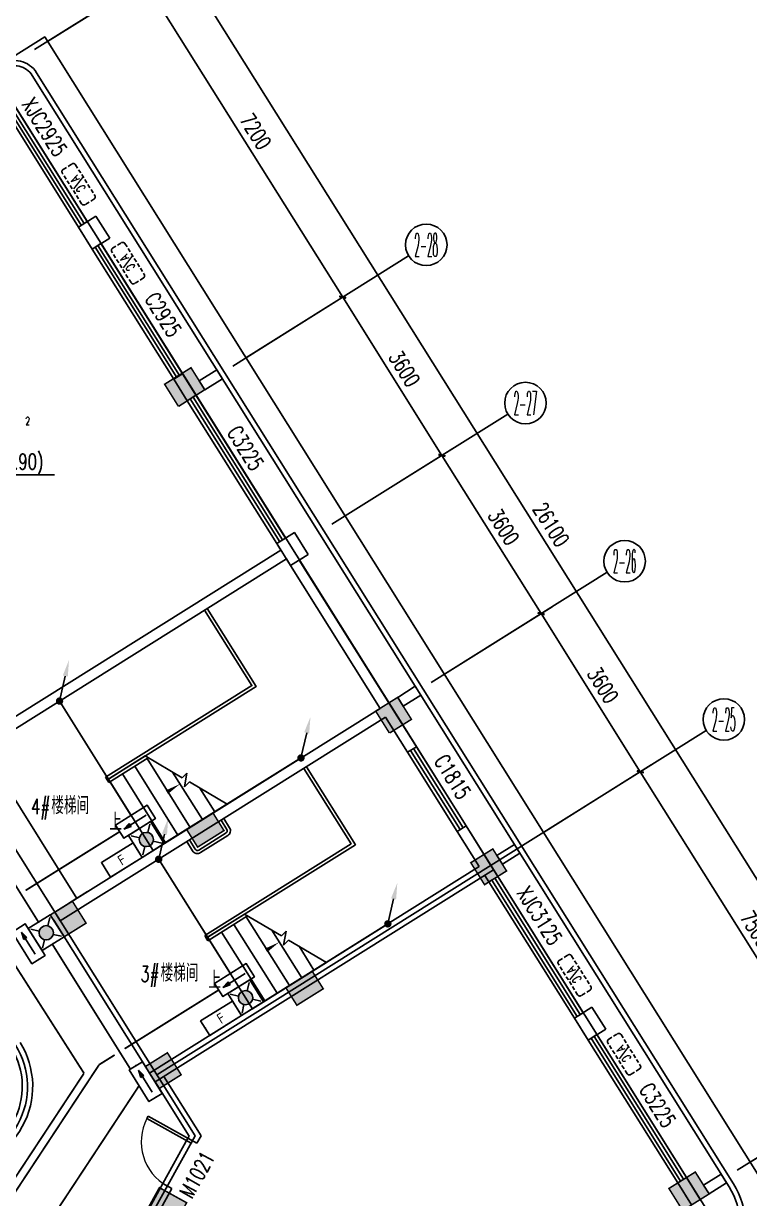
# Model space of a CAD drawing. Extents: x -9422388 to 15610651, y -1992469 to 953794.
# Drawn here: x -2919311 to -2905320, y -277229 to -254575 of the extents above; entities that cross this region are included whole.
import ezdxf
from ezdxf.enums import TextEntityAlignment as Align

# ---------------------------------------------------------------- set-up
doc = ezdxf.new("R2010")
doc.units = 0
doc.header["$LTSCALE"] = 1000
doc.linetypes.add('( Hidden )', pattern=[0.375, 0.25, -0.125])
doc.linetypes.add('DASH', pattern=[0.35, 0.25, -0.1])
for name, color, linetype in [('A-FLOR-HVAC', 4, 'Continuous'), ('AXIS_TEXT', 7, 'Continuous'), ('C-KZ', 2, 'Continuous'), ('C-Z-HATCH', 253, 'Continuous'), ('DIM_SYMB', 3, 'Continuous'), ('EQUIP-应急', 3, 'Continuous'), ('LWIRE', 4, 'Continuous'), ('WINDOW_TEXT', 7, 'Continuous'), ('WIRE-应急', 1, 'DASH')]:
    doc.layers.add(name, color=color, linetype=linetype)
doc.styles.add('_TCH_AXIS', font='COMPLEX', dxfattribs={"bigfont": 'GBCBIG'})
doc.styles.add('_TCH_DIM', font='SIMPLEX', dxfattribs={"bigfont": 'GBCBIG'})
doc.styles.add('_TCH_DIM_T3', font='SIMPLEX', dxfattribs={"width": 0.705882, "bigfont": 'GBCBIG'})
doc.styles.add('_TCH_WINDOW', font='SIMPLEX', dxfattribs={"height": 3.5, "bigfont": 'GBCBIG'})
doc.styles.add('_TEL_ATTDEF', font='GBENOR', dxfattribs={"width": 0.8, "height": 3, "bigfont": 'GBCBIG'})
doc.styles.add('_TEL_DIM', font='SIMPLEX', dxfattribs={"width": 0.8, "height": 3.5, "bigfont": 'HZTXT'})
doc.styles.add('COMPLEX', font='COMPLEX')
doc.styles.get("Standard").update_dxf_attribs({"font": 'gbenor.shx', "bigfont": 'gbcbig.shx'})
doc.dimstyles.new('_TCH_ARCH&&100', dxfattribs={"dimtxt": 297.5, "dimasz": 100, "dimexe": 250, "dimexo": 300, "dimgap": 126.25, "dimtad": 1, "dimdec": 0, "dimzin": 0, "dimdsep": 46, "dimtxsty": '_TCH_DIM_T3', "dimblk": 'ARCHTICK', "dimcen": 0.09, "dimclrt": 7, "dimazin": 2, "dimtfac": 1, "dimtdec": 0, "dimtix": 1, "dimtmove": 2, "dimatfit": 3, "dimfxl": 0, "dimtolj": 1, "dimtzin": 0, "dimarcsym": 0})

# ---------------------------------------------------------------- blocks, each defined once
blk = doc.blocks.new('KTWJ1')
at = {"layer": 'A-FLOR-HVAC', "color": 0, "linetype": '( Hidden )', "ltscale": 0.3}
blk.add_lwpolyline([(152982, -14209, 0.414214), (153032, -14259), (153732, -14259, 0.414214), (153782, -14209), (153782, -14009, 0.414214), (153732, -13959), (153032, -13959, 0.414214), (152982, -14009)], format="xyb", close=True, dxfattribs=at)
at = {"layer": 'A-FLOR-HVAC', "color": 0, "style": '_TCH_WINDOW', "width": 0.705882}
blk.add_text('A/C', height=170, dxfattribs=at).set_placement((153214, -14188))
blk = doc.blocks.new('宿舍楼柱网1')
at = {"layer": 'C-Z-HATCH'}
h = blk.add_hatch(color=0, dxfattribs=at)
h.dxf.hatch_style = 1
h.paths.add_polyline_path([(649437, 161642), (649946, 161960), (649681, 162384), (649172, 162066)])
h = blk.add_hatch(color=0, dxfattribs=at)
h.dxf.hatch_style = 1
h.paths.add_polyline_path([(653505, 155340), (653929, 155605), (653664, 156029), (653240, 155764)])
h = blk.add_hatch(color=0, dxfattribs=at)
h.dxf.hatch_style = 1
h.paths.add_polyline_path([(649809, 153142), (650317, 153460), (650105, 153799), (649597, 153481)])
h = blk.add_hatch(color=0, dxfattribs=at)
h.dxf.hatch_style = 1
h.paths.add_polyline_path([(655338, 152417), (655762, 152682), (655497, 153106), (655073, 152841)])
h = blk.add_hatch(color=0, dxfattribs=at)
h.dxf.hatch_style = 1
h.paths.add_polyline_path([(647235, 151411), (647659, 151675), (647394, 152100), (646970, 151835)])
h = blk.add_hatch(color=0, dxfattribs=at)
h.dxf.hatch_style = 1
h.paths.add_polyline_path([(651721, 150092), (652229, 150410), (652017, 150749), (651509, 150431)])
h = blk.add_hatch(color=0, dxfattribs=at)
h.dxf.hatch_style = 1
h.paths.add_polyline_path([(649067, 148487), (649491, 148752), (649226, 149176), (648802, 148911)])
h = blk.add_hatch(color=0, dxfattribs=at)
h.dxf.hatch_style = 1
h.paths.add_polyline_path([(659156, 146135), (659665, 146453), (659400, 146877), (658891, 146560)])
h = blk.add_hatch(color=0, dxfattribs=at)
h.dxf.hatch_style = 1
h.paths.add_polyline_path([(648829, 146138), (649071, 146576), (649596, 146285), (649354, 145848)])
at = {"layer": 'C-KZ', "color": 0, "const_width": 30}
for points in [[(649440, 161638), (649946, 161960), (649681, 162384), (649172, 162066), (649437, 161642)], [(653510, 155343), (653929, 155605), (653664, 156029), (653240, 155764), (653505, 155340)], [(649809, 153142), (650317, 153460), (650105, 153799), (649597, 153481), (649809, 153142)], [(655338, 152417), (655762, 152682), (655497, 153106), (655073, 152841), (655338, 152417)], [(647235, 151411), (647659, 151675), (647394, 152100), (646970, 151835), (647235, 151411)], [(651721, 150092), (652229, 150410), (652017, 150749), (651509, 150431), (651721, 150092)], [(649067, 148487), (649491, 148752), (649226, 149176), (648802, 148911), (649067, 148487)], [(659156, 146135), (659665, 146453), (659400, 146877), (658891, 146560), (659156, 146135)], [(648829, 146138), (649071, 146576), (649596, 146285), (649354, 145848), (648829, 146138)]]:
    blk.add_lwpolyline(points, dxfattribs=at)
blk = doc.blocks.new('$TCHSYS$WIN2D')
at = {"color": 0}
for p, q in [((-0.5, 0.5), (0.5, 0.5)), ((-0.5, 0.5), (-0.5, -0.5)), ((0.5, 0.5), (0.5, -0.5)), ((0.5, 0.1667), (-0.5, 0.1667)), ((0.5, -0.1667), (-0.5, -0.1667)), ((-0.5, -0.5), (0.5, -0.5))]:
    blk.add_line(p, q, dxfattribs=at)
blk = doc.blocks.new('$DorLib2D$00000001')
at = {"color": 0}
for p, q in [((0.45, 0.975), (0.5, 0.975)), ((0.45, 0), (0.45, 0.975)), ((0.5, 0), (0.5, 0.975)), ((0.5, 0), (0.45, 0))]:
    blk.add_line(p, q, dxfattribs=at)
at = {"color": 0, "lineweight": 13}
blk.add_arc((0.475, 0), 0.975, 91.4693, 180, dxfattribs=at)
blk = doc.blocks.new('_ArchTick')
at = {"color": 0, "linetype": 'ByBlock', "const_width": 0.4}
blk.add_lwpolyline([(-0.5, -0.5), (0.5, 0.5)], dxfattribs=at)
blk = doc.blocks.new('*D2824')
at = {"color": 0, "lineweight": -2, "transparency": 16777216}
for p, q in [((1428109, -167242), (1430862, -165516)), ((1430651, -165649), (1444512, -187764)), ((1441970, -189357), (1444724, -187631))]:
    blk.add_line(p, q, dxfattribs=at)
at = {"layer": 'Defpoints', "color": 0, "transparency": 16777216}
for p in [(1427854, -167401), (1444512, -187764), (1441716, -189516)]:
    blk.add_point(p, dxfattribs=at)
at = {"color": 0, "lineweight": -2, "transparency": 16777216, "xscale": 100, "yscale": 100, "zscale": 100}
for p, rotation in [((1430651, -165649), 122.0782976762225), ((1444512, -187764), 302.0782976762225)]:
    blk.add_blockref('_ArchTick', p, dxfattribs=dict(at, rotation=rotation))
at = {"color": 7, "transparency": 16777216, "insert": (1437814, -176560), "char_height": 297.5, "attachment_point": 5, "rotation": 302.0783, "style": '_TCH_DIM_T3'}
blk.add_mtext('\\A1;26100', dxfattribs=at)
blk = doc.blocks.new('*D2825')
at = {"color": 0, "lineweight": -2, "transparency": 16777216}
for p, q in [((1441651, -188849), (1443727, -187547)), ((1443515, -187680), (1443462, -187595)), ((1443515, -187680), (1443834, -188189)), ((1441970, -189357), (1444046, -188056)), ((1443834, -188189), (1443887, -188273))]:
    blk.add_line(p, q, dxfattribs=at)
at = {"layer": 'Defpoints', "color": 0, "transparency": 16777216}
for p in [(1443834, -188189), (1441397, -189008), (1441716, -189516)]:
    blk.add_point(p, dxfattribs=at)
at = {"color": 0, "lineweight": -2, "transparency": 16777216, "xscale": 100, "yscale": 100, "zscale": 100}
for p, rotation in [((1443515, -187680), 302.0782976762146), ((1443834, -188189), 122.0782976762145)]:
    blk.add_blockref('_ArchTick', p, dxfattribs=dict(at, rotation=rotation))
at = {"color": 7, "transparency": 16777216, "insert": (1443908, -187788), "char_height": 297.5, "attachment_point": 5, "rotation": 302.0783, "style": '_TCH_DIM_T3'}
blk.add_mtext('\\A1;600', dxfattribs=at)
blk = doc.blocks.new('*D2826')
at = {"color": 0, "lineweight": -2, "transparency": 16777216}
for p, q in [((1437668, -182494), (1439744, -181192)), ((1439532, -181325), (1443515, -187680)), ((1441651, -188849), (1443727, -187547))]:
    blk.add_line(p, q, dxfattribs=at)
at = {"layer": 'Defpoints', "color": 0, "transparency": 16777216}
for p in [(1437414, -182653), (1443515, -187680), (1441397, -189008)]:
    blk.add_point(p, dxfattribs=at)
at = {"color": 0, "lineweight": -2, "transparency": 16777216, "xscale": 100, "yscale": 100, "zscale": 100}
for p, rotation in [((1439532, -181325), 122.078297676223), ((1443515, -187680), 302.078297676223)]:
    blk.add_blockref('_ArchTick', p, dxfattribs=dict(at, rotation=rotation))
at = {"color": 7, "transparency": 16777216, "insert": (1441757, -184357), "char_height": 297.5, "attachment_point": 5, "rotation": 302.0783, "style": '_TCH_DIM_T3'}
blk.add_mtext('\\A1;7500', dxfattribs=at)
blk = doc.blocks.new('*D2827')
at = {"color": 0, "lineweight": -2, "transparency": 16777216}
for p, q in [((1435756, -179443), (1437832, -178142)), ((1437620, -178275), (1439532, -181325)), ((1437668, -182494), (1439744, -181192))]:
    blk.add_line(p, q, dxfattribs=at)
at = {"layer": 'Defpoints', "color": 0, "transparency": 16777216}
for p in [(1435502, -179603), (1439532, -181325), (1437414, -182653)]:
    blk.add_point(p, dxfattribs=at)
at = {"color": 0, "lineweight": -2, "transparency": 16777216, "xscale": 100, "yscale": 100, "zscale": 100}
for p, rotation in [((1437620, -178275), 122.0782976762213), ((1439532, -181325), 302.0782976762213)]:
    blk.add_blockref('_ArchTick', p, dxfattribs=dict(at, rotation=rotation))
at = {"color": 7, "transparency": 16777216, "insert": (1438809, -179654), "char_height": 297.5, "attachment_point": 5, "rotation": 302.0783, "style": '_TCH_DIM_T3'}
blk.add_mtext('\\A1;3600', dxfattribs=at)
blk = doc.blocks.new('*D2828')
at = {"color": 0, "lineweight": -2, "transparency": 16777216}
for p, q in [((1433844, -176393), (1435920, -175092)), ((1435708, -175225), (1437620, -178275)), ((1435756, -179443), (1437832, -178142))]:
    blk.add_line(p, q, dxfattribs=at)
at = {"layer": 'Defpoints', "color": 0, "transparency": 16777216}
for p in [(1433590, -176552), (1437620, -178275), (1435502, -179603)]:
    blk.add_point(p, dxfattribs=at)
at = {"color": 0, "lineweight": -2, "transparency": 16777216, "xscale": 100, "yscale": 100, "zscale": 100}
for p, rotation in [((1435708, -175225), 122.078297676223), ((1437620, -178275), 302.078297676223)]:
    blk.add_blockref('_ArchTick', p, dxfattribs=dict(at, rotation=rotation))
at = {"color": 7, "transparency": 16777216, "insert": (1436897, -176604), "char_height": 297.5, "attachment_point": 5, "rotation": 302.0783, "style": '_TCH_DIM_T3'}
blk.add_mtext('\\A1;3600', dxfattribs=at)
blk = doc.blocks.new('*D2829')
at = {"color": 0, "lineweight": -2, "transparency": 16777216}
for p, q in [((1431932, -173343), (1434008, -172041)), ((1433796, -172174), (1435708, -175225)), ((1433844, -176393), (1435920, -175092))]:
    blk.add_line(p, q, dxfattribs=at)
at = {"layer": 'Defpoints', "color": 0, "transparency": 16777216}
for p in [(1431678, -173502), (1435708, -175225), (1433590, -176552)]:
    blk.add_point(p, dxfattribs=at)
at = {"color": 0, "lineweight": -2, "transparency": 16777216, "xscale": 100, "yscale": 100, "zscale": 100}
for p, rotation in [((1433796, -172174), 122.0782976762232), ((1435708, -175225), 302.0782976762232)]:
    blk.add_blockref('_ArchTick', p, dxfattribs=dict(at, rotation=rotation))
at = {"color": 7, "transparency": 16777216, "insert": (1434985, -173553), "char_height": 297.5, "attachment_point": 5, "rotation": 302.0783, "style": '_TCH_DIM_T3'}
blk.add_mtext('\\A1;3600', dxfattribs=at)
blk = doc.blocks.new('*D2830')
at = {"color": 0, "lineweight": -2, "transparency": 16777216}
for p, q in [((1428109, -167242), (1430185, -165941)), ((1429973, -166073), (1433796, -172174)), ((1431932, -173343), (1434008, -172041))]:
    blk.add_line(p, q, dxfattribs=at)
at = {"layer": 'Defpoints', "color": 0, "transparency": 16777216}
for p in [(1427854, -167401), (1433796, -172174), (1431678, -173502)]:
    blk.add_point(p, dxfattribs=at)
at = {"color": 0, "lineweight": -2, "transparency": 16777216, "xscale": 100, "yscale": 100, "zscale": 100}
for p, rotation in [((1429973, -166073), 122.0782976762224), ((1433796, -172174), 302.0782976762225)]:
    blk.add_blockref('_ArchTick', p, dxfattribs=dict(at, rotation=rotation))
at = {"color": 7, "transparency": 16777216, "insert": (1432118, -168978), "char_height": 297.5, "attachment_point": 5, "rotation": 302.0783, "style": '_TCH_DIM_T3'}
blk.add_mtext('\\A1;7200', dxfattribs=at)
blk = doc.blocks.new('_AXISO')
at = {"color": 0}
blk.add_circle((0, 0), 0.5, dxfattribs=at)
at = {"layer": 'AXIS_TEXT', "color": 0, "style": 'COMPLEX', "width": 1.041667}
blk.add_attdef('A', text='', height=0.56, dxfattribs=at).set_placement((-0.25, -0.28), (0.25, -0.28), align=Align.FIT)
blk = doc.blocks.new('$equip$00002540')
blk.add_hatch(color=256).paths.add_polyline_path([(0.24, 0.372), (0.24, 0.228), (0.528, 0.3)])
for p, q in [((-0.72, 0.6), (-0.72, 0)), ((0.72, 0.6), (-0.72, 0.6)), ((0.72, 0), (0.72, 0.6)), ((-0.72, 0), (0.72, 0)), ((0.24, 0.372), (0.24, 0.228)), ((0.528, 0.3), (0.24, 0.372)), ((0.24, 0.228), (0.528, 0.3))]:
    blk.add_line(p, q)
at = {"color": 7}
blk.add_line((-0.48, 0.3), (0.48, 0.3), dxfattribs=at)
at = {"const_width": 0.04}
blk.add_lwpolyline([(-0.72, 0.6), (-0.72, 0), (0.72, 0), (0.72, 0.6), (-0.72, 0.6), (-0.72, 0)], dxfattribs=at)
for p in [(0, 0.6), (-0.72, 0.3), (0, 0), (0.72, 0.3)]:
    blk.add_point(p)
at = {"color": 7, "style": '_TEL_DIM', "flags": 1}
blk.add_attdef('A', text='', height=0.00002, dxfattribs=at).set_placement((0, 0), align=Align.MIDDLE_CENTER)
blk = doc.blocks.new('$equip$00002604')
blk.add_hatch(color=256).paths.add_polyline_path([(0.275, 0.5, 1), (-0.274, 0.5, 1)])
for p, q in [((-0.429, 0.929), (-0.194, 0.694)), ((0.194, 0.694), (0.429, 0.929)), ((-0.429, 0.071), (-0.194, 0.306)), ((0.194, 0.306), (0.429, 0.071))]:
    blk.add_line(p, q)
at = {"const_width": 0.04}
blk.add_lwpolyline([(-0.5, 1), (-0.5, 0), (0.5, 0), (0.5, 1), (-0.5, 1), (-0.5, 0)], dxfattribs=at)
blk.add_lwpolyline([(-0.5, 1), (-0.5, 0), (0.5, 0), (0.5, 1)], close=True)
blk.add_circle((0, 0.5), 0.275)
for p in [(0, 1), (-0.5, 0.5), (0.5, 0.5), (0, 0)]:
    blk.add_point(p)
at = {"color": 7, "style": '_TEL_DIM', "flags": 1}
blk.add_attdef('A', text='', height=0.000025, dxfattribs=at).set_placement((0, 0), align=Align.MIDDLE_CENTER)
blk = doc.blocks.new('$equip$00002541')
blk.add_hatch(color=256).paths.add_polyline_path([(-0.24, 0.372), (-0.528, 0.3), (-0.24, 0.228)])
for p, q in [((-0.72, 0.6), (-0.72, 0)), ((0.72, 0.6), (-0.72, 0.6)), ((0.72, 0), (0.72, 0.6)), ((-0.72, 0), (0.72, 0)), ((-0.24, 0.372), (-0.528, 0.3)), ((-0.528, 0.3), (-0.24, 0.228)), ((-0.24, 0.372), (-0.24, 0.228))]:
    blk.add_line(p, q)
at = {"color": 7}
blk.add_line((-0.48, 0.3), (0.48, 0.3), dxfattribs=at)
at = {"const_width": 0.04}
blk.add_lwpolyline([(-0.72, 0.6), (-0.72, 0), (0.72, 0), (0.72, 0.6), (-0.72, 0.6), (-0.72, 0)], dxfattribs=at)
for p in [(0, 0.6), (-0.72, 0.3), (0, 0), (0.72, 0.3)]:
    blk.add_point(p)
at = {"color": 7, "style": '_TEL_DIM', "flags": 1}
blk.add_attdef('A', text='', height=0.00002, dxfattribs=at).set_placement((0, 0), align=Align.MIDDLE_CENTER)
blk = doc.blocks.new('$equip$00003179')
for p, q in [((0.72, 0.66), (-0.72, 0.66)), ((-0.72, 0.66), (-0.72, 0)), ((0.72, 0), (0.72, 0.66)), ((-0.72, 0), (0.72, 0))]:
    blk.add_line(p, q)
at = {"const_width": 0.04}
blk.add_lwpolyline([(-0.72, 0.66), (-0.72, 0), (0.72, 0), (0.72, 0.66), (-0.72, 0.66), (-0.72, 0)], dxfattribs=at)
for p in [(0, 0.66), (-0.72, 0.33), (0, 0), (0.72, 0.33)]:
    blk.add_point(p)
at = {"color": 7, "style": '_TEL_DIM'}
blk.add_attdef('$TEXT$', text='', height=0.4, dxfattribs=at).set_placement((0, 0.33), align=Align.MIDDLE_CENTER)
at = {"color": 7, "style": '_TEL_DIM', "flags": 1}
for tag in ['A', 'REMARK']:
    blk.add_attdef(tag, text='', height=0.00002, dxfattribs=at).set_placement((0, 0), align=Align.MIDDLE_CENTER)
blk = doc.blocks.new('$TelecSys$00000079')
for p, q in [((0.7, 0.7), (0, 0)), ((0.104, 0.104), (0.104, 0.104)), ((-0.104, -0.104), (-0.104, -0.104))]:
    blk.add_line(p, q)
at = {"const_width": 0.142}
blk.add_lwpolyline([(-0.071, 0, 1), (0.071, 0, 1)], format="xyb", close=True, dxfattribs=at)
blk.add_solid([(0.63, 0.77), (0.77, 0.63), (1.15, 1.15)])
at = {"width": 0.8, "flags": 9}
blk.add_attdef('A', (0, 0), '', height=0.00002, dxfattribs=at)
blk = doc.blocks.new('76867')
at = {"color": 8}
for p, q in [((1427854.4, -167401.1), (1431243.7, -165276.8)), ((1429040.4, -170611.4), (1428701.5, -170823.8)), ((1429305.9, -171035.1), (1429040.4, -170611.4)), ((1428701.5, -170823.8), (1428967, -171247.5)), ((1428967, -171247.5), (1429305.9, -171035.1)), ((1431678.2, -173501.8), (1435067.5, -171377.5)), ((1430710, -173651.9), (1430540.6, -173758.1)), ((1430540.6, -173758.1), (1430799.2, -174170.8)), ((1430968.7, -174064.5), (1430710, -173651.9)), ((1430799.2, -174170.8), (1430968.7, -174064.5)), ((1433590, -176552.2), (1436979.3, -174427.9)), ((1425898.4, -175598.8), (1428239.9, -175598.8)), ((1432864.2, -176712.1), (1432525.2, -176924.5)), ((1432525.2, -176924.5), (1432604.9, -177051.6)), ((1433129.7, -177135.8), (1432864.2, -176712.1)), ((1432604.9, -177051.6), (1426758.4, -180716.1)), ((1432960.2, -177242), (1433129.7, -177135.8)), ((1432711.1, -177221.1), (1426864.6, -180885.6)), ((1432711.1, -177221.1), (1432790.8, -177348.2)), ((1434516.8, -180102), (1432790.8, -177348.2)), ((1434739.3, -180080.5), (1432960.2, -177242)), ((1435501.9, -179602.6), (1438891.2, -177478.3)), ((1434516.8, -180102), (1428246.6, -184032)), ((1435217.3, -180843.1), (1434739.3, -180080.5)), ((1434623, -180271.5), (1428352.8, -184201.5)), ((1434623, -180271.5), (1435047.8, -180949.3)), ((1437413.8, -182652.9), (1440803.1, -180528.6)), ((1435047.8, -180949.3), (1435217.3, -180843.1)), ((1429256.2, -181481.4), (1429991.5, -181020.5)), ((1429281.6, -181465.5), (1429991.5, -181020.5)), ((1429288, -181532.2), (1430049.8, -181054.8)), ((1429787.9, -181218.9), (1430619.1, -182545)), ((1430703.3, -181439.2), (1429991.5, -181020.5)), ((1430025.2, -181070.2), (1430856.3, -182396.3)), ((1429550.7, -181367.6), (1430381.8, -182693.7)), ((1430519, -181330.8), (1431093.6, -182247.6)), ((1430793.6, -181350.4), (1430703.3, -181439.2)), ((1430744.7, -181614.9), (1430793.6, -181350.4)), ((1429256.2, -181481.4), (1429288, -181532.2)), ((1429313.4, -181516.3), (1430144.6, -182842.4)), ((1430840.9, -181520.2), (1430744.7, -181614.9)), ((1431569.9, -181949), (1430840.9, -181520.2)), ((1431042.4, -181638.7), (1431330.8, -182098.9)), ((1430144.6, -182842.4), (1431569.9, -181949)), ((1431565.8, -181946.6), (1431568.1, -181950.2)), ((1436173.2, -182368.3), (1436003.8, -182474.5)), ((1436704.3, -183215.6), (1436173.2, -182368.3)), ((1436003.8, -182474.5), (1436428.6, -183152.4)), ((1436428.6, -183152.4), (1430073.7, -187135.5)), ((1436704.3, -183215.6), (1430179.9, -187304.9)), ((1436784.1, -183342.8), (1436704.3, -183215.6)), ((1436534.9, -183321.8), (1436614.6, -183449.1)), ((1436614.6, -183449.1), (1436784.1, -183342.8)), ((1428352.8, -184201.5), (1428246.6, -184032)), ((1431168, -184531.8), (1431903.4, -184070.9)), ((1431193.5, -184515.8), (1431903.4, -184070.9)), ((1431199.9, -184582.6), (1431961.6, -184105.2)), ((1432615.1, -184489.6), (1431903.4, -184070.9)), ((1431937.1, -184120.6), (1432768.2, -185446.6)), ((1431699.8, -184269.3), (1432531, -185595.3)), ((1432430.9, -184381.2), (1433005.5, -185297.9)), ((1432705.4, -184400.7), (1432615.1, -184489.6)), ((1432656.6, -184665.2), (1432705.4, -184400.7)), ((1431168, -184531.8), (1431199.9, -184582.6)), ((1431225.3, -184566.7), (1432056.5, -185892.7)), ((1431462.6, -184418), (1432293.7, -185744)), ((1432752.8, -184570.6), (1432656.6, -184665.2)), ((1433481.8, -184999.4), (1432752.8, -184570.6)), ((1432954.3, -184689.1), (1433242.7, -185149.2)), ((1432056.5, -185892.7), (1433481.8, -184999.4)), ((1433477.7, -184997), (1433480, -185000.5)), ((1438599.8, -185863.2), (1438260.9, -186075.6)), ((1438865.3, -186286.9), (1438599.8, -185863.2)), ((1438260.9, -186075.6), (1438526.4, -186499.3)), ((1438526.4, -186499.3), (1438865.3, -186286.9)), ((1441396.9, -189007.8), (1444786.2, -186883.5)), ((1430179.9, -187304.9), (1430073.7, -187135.5)), ((1430179.9, -187304.9), (1430835.2, -188350.5)), ((1430349.4, -187198.7), (1431067.3, -188344.1)), ((1430813.2, -188390.3), (1430329, -189265.2)), ((1430835.2, -188350.5), (1430813.2, -188390.3)), ((1430813.2, -188390.3), (1430988.2, -188487.1)), ((1430988.2, -188487.1), (1431067.3, -188344.1)), ((1440421.9, -189146.9), (1440252.4, -189253.1)), ((1440687.8, -189571.1), (1440421.9, -189146.9)), ((1430329, -189265.2), (1429483.7, -190792.6)), ((1429601.6, -190992.6), (1430504, -189362.1)), ((1430504, -189362.1), (1430329, -189265.2)), ((1440252.4, -189253.1), (1440518.3, -189677.3))]:
    blk.add_line(p, q, dxfattribs=at)
for points in [[(1362129.8, -198492.6), (1362129.8, -199692.6), (1437016.2, -199692.6), (1442376.7, -190006.3), (1428055.4, -167156.9), (1427208.2, -167688.1, -0.4142136), (1427897.4, -167846.3), (1441326.9, -189272.8, -0.2728148), (1441368.4, -190795.7), (1437149.6, -198418.9, -0.2728148), (1435837.2, -199192.6), (1362829.8, -199192.6, -0.4142136), (1362129.8, -198492.6)], [(1426392.5, -168199.4), (1427208.2, -167688.1, -0.4142136), (1427897.4, -167846.3), (1441326.9, -189272.8, -0.2728148), (1441368.4, -190795.7), (1437149.6, -198418.9, -0.2728148), (1435837.2, -199192.6), (1412849.8, -199192.6)], [(1426445.6, -168284.1), (1427261.3, -167772.9, -0.4142136), (1427812.6, -167899.4), (1441242.2, -189325.9, -0.2728148), (1441280.9, -190747.3), (1437062.1, -198370.5, -0.2728148), (1435837.2, -199092.6), (1412849.8, -199092.6)], [(1412849.8, -199092.6), (1435837.2, -199092.6, 0.2728148), (1437062.1, -198370.5), (1441280.9, -190747.3, 0.2728148), (1441242.2, -189325.9), (1427812.6, -167899.4, 0.4142136), (1427261.3, -167772.9), (1426341, -168349.7)], [(1430792.8, -182671), (1430904.1, -182849.1, 0.4142136), (1431055.6, -182884.1), (1431581.4, -182555.5, 0.4142136), (1431616.4, -182403.9), (1431505.1, -182225.8)], [(1430843.7, -182639.2), (1430955, -182817.3, 0.4142136), (1431023.9, -182833.2), (1431549.6, -182504.6, 0.4142136), (1431565.5, -182435.7), (1431454.3, -182257.6)]]:
    blk.add_lwpolyline(points, format="xyb", dxfattribs=at)
for points in [[(1369329.8, -198492.6), (1436308.8, -198492.6), (1440984.3, -190044.2), (1427038.8, -167794.6), (1420599.1, -171830.5), (1430951.3, -188347.3), (1429542.7, -190892.6), (1376629.8, -190892.6), (1376629.8, -188792.6), (1369329.8, -188792.6)], [(1431477.1, -173745.9), (1431370.9, -173576.4), (1431031.9, -173788.9), (1431138.1, -173958.3)], [(1433129.7, -177135.8), (1432790.8, -177348.2), (1432525.2, -176924.6), (1432864.2, -176712.1)], [(1435300.8, -179846.6), (1435194.6, -179677.2), (1434855.7, -179889.6), (1434961.9, -180059)], [(1437212.7, -182897), (1437106.5, -182727.5), (1436767.6, -182939.9), (1436873.8, -183109.4)], [(1441195.8, -189251.9), (1441089.6, -189082.4), (1440750.7, -189294.9), (1440856.9, -189464.3)]]:
    blk.add_lwpolyline(points, close=True, dxfattribs=at)
blk.add_lwpolyline([(1376629.8, -188792.6), (1426222.2, -188792.5, 0.5895079), (1427408.5, -186649), (1418819.7, -172945.8), (1420599.1, -171830.5), (1430951.3, -188347.3), (1429542.7, -190892.6), (1376629.8, -190892.6)], format="xyb", close=True, dxfattribs=at)
for points in [[(1429224.3, -181430.6), (1432045.9, -179662.1), (1431135.1, -178208.9)], [(1429256.2, -181481.4), (1432128.6, -179681.1), (1431185.9, -178177.1)], [(1426864.6, -180885.6), (1428670.4, -183766.4)], [(1431168, -184531.8), (1434040.5, -182731.4), (1433097.8, -181227.4)], [(1429224.3, -181430.6), (1429256.2, -181481.4)], [(1431136.2, -184480.9), (1433957.8, -182712.4), (1433047, -181259.3)], [(1430211.6, -187167.1), (1437413.8, -182652.9)], [(1428879.8, -183635.1), (1428530, -183854.3)], [(1428226.7, -184188.3), (1429993.9, -187007.5)], [(1431136.2, -184480.9), (1431168, -184531.8)], [(1429542.7, -190892.6), (1430951.3, -188347.3)]]:
    blk.add_lwpolyline(points, dxfattribs=at)
for centre, radius, start in [((1426222.2, -187392.5), 1600, 270.00004), ((1426222.2, -187392.6), 1500, 270)]:
    blk.add_arc(centre, radius, start, 32.0783, dxfattribs=at)
at = {"layer": 'DIM_SYMB', "color": 8}
for points in [[(1429594.5, -182228.3, 0, 0, 0), (1430662.1, -181559.1, 0, 80, 0), (1430407.9, -181718.4, 0, 0, 0)], [(1431506.3, -185278.6, 0, 0, 0), (1432574, -184609.5, 0, 80, 0), (1432319.8, -184768.8, 0, 0, 0)]]:
    blk.add_lwpolyline(points, format="xyseb", dxfattribs=at)
at = {"color": 8}
blk.add_blockref('宿舍楼柱网1', (781191.9, -335918.9), dxfattribs=at)
ref = blk.add_blockref('$TCHSYS$WIN2D', (1428002.9, -169520.9), dxfattribs=dict(at, xscale=2950, yscale=-200, zscale=200, rotation=302.0782976762252))
ref.add_attrib('A', 'XJC2925', (1427595.7, -168448.9), dxfattribs={"layer": 'WINDOW_TEXT', "color": 8, "height": 297.5, "rotation": 302.0783, "style": '_TCH_WINDOW', "width": 0.705882})
at = {"color": 8, "xscale": -1}
for p, rotation in [((1335293.4, -47526), 122.0782976835921), ((1336246.4, -49046.5), 122.0782976836109), ((1344852.8, -62777.8), 122.0782976835921), ((1345805.8, -64298.3), 122.0782976836109)]:
    blk.add_blockref('KTWJ1', p, dxfattribs=dict(at, rotation=rotation))
at = {"color": 8}
ref = blk.add_blockref('_AXISO', (1435406.4, -171165.1), dxfattribs=dict(at, xscale=800, yscale=800, zscale=800))
ref.add_attrib('A', '2-28', dxfattribs={"layer": 'AXIS_TEXT', "color": 8, "height": 452.55, "style": '_TCH_AXIS', "width": 0.2625}).set_placement((1435180.1, -171391.4), (1435632.7, -171391.4), align=Align.FIT)
ref = blk.add_blockref('$TCHSYS$WIN2D', (1429838.5, -172449.7), dxfattribs=dict(at, xscale=2963, yscale=200, zscale=200, rotation=302.0782976762222))
ref.add_attrib('A', 'C2925', (1429969.6, -172205.5), dxfattribs={"layer": 'WINDOW_TEXT', "color": 8, "height": 297.5, "rotation": 302.0783, "style": '_TCH_WINDOW', "width": 0.705882})
ref = blk.add_blockref('_AXISO', (1437318.3, -174215.5), dxfattribs=dict(at, xscale=800, yscale=800, zscale=800))
ref.add_attrib('A', '2-27', dxfattribs={"layer": 'AXIS_TEXT', "color": 8, "height": 452.55, "style": '_TCH_AXIS', "width": 0.2625}).set_placement((1437092, -174441.7), (1437544.5, -174441.7), align=Align.FIT)
ref = blk.add_blockref('$TCHSYS$WIN2D', (1431747, -175494.5), dxfattribs=dict(at, xscale=-3250, yscale=200, zscale=200, rotation=302.0782976762222))
ref.add_attrib('A', 'C3225', (1431556.7, -174779.1), dxfattribs={"layer": 'WINDOW_TEXT', "color": 8, "height": 297.5, "rotation": 302.0783, "style": '_TCH_WINDOW', "width": 0.705882})
ref = blk.add_blockref('_AXISO', (1439230.1, -177265.8), dxfattribs=dict(at, xscale=800, yscale=800, zscale=800))
ref.add_attrib('A', '2-26', dxfattribs={"layer": 'AXIS_TEXT', "color": 8, "height": 452.55, "style": '_TCH_AXIS', "width": 0.2625}).set_placement((1439003.9, -177492.1), (1439456.4, -177492.1), align=Align.FIT)
ref = blk.add_blockref('_AXISO', (1441142, -180316.2), dxfattribs=dict(at, xscale=800, yscale=800, zscale=800))
ref.add_attrib('A', '2-25', dxfattribs={"layer": 'AXIS_TEXT', "color": 8, "height": 452.55, "style": '_TCH_AXIS', "width": 0.2625}).set_placement((1440915.8, -180542.5), (1441368.3, -180542.5), align=Align.FIT)
ref = blk.add_blockref('$TCHSYS$WIN2D', (1435610.5, -181658.8), dxfattribs=dict(at, xscale=1800, yscale=-200, zscale=200, rotation=302.078297676223))
ref.add_attrib('A', 'C1815', (1435546.9, -181116.1), dxfattribs={"layer": 'WINDOW_TEXT', "color": 8, "height": 297.5, "rotation": 302.0783, "style": '_TCH_WINDOW', "width": 0.705882})
ref = blk.add_blockref('$TCHSYS$WIN2D', (1437522.5, -184709.3), dxfattribs=dict(at, xscale=3100, yscale=200, zscale=200, rotation=302.07829767624))
ref.add_attrib('A', 'XJC3125', (1437138.1, -183654.9), dxfattribs={"layer": 'WINDOW_TEXT', "color": 8, "height": 297.5, "rotation": 302.0783, "style": '_TCH_WINDOW', "width": 0.705882})
ref = blk.add_blockref('$TCHSYS$WIN2D', (1439474.1, -187823.1), dxfattribs=dict(at, xscale=-3250, yscale=200, zscale=200, rotation=302.0782976762395))
ref.add_attrib('A', 'C3225', (1439498.6, -187447.7), dxfattribs={"layer": 'WINDOW_TEXT', "color": 8, "height": 297.5, "rotation": 302.0783, "style": '_TCH_WINDOW', "width": 0.705882})
ref = blk.add_blockref('$DorLib2D$00000001', (1430658.6, -188876.2), dxfattribs=dict(at, xscale=-1000, yscale=-1000, zscale=200, rotation=241.0391228246684))
ref.add_attrib('A', 'M1021', (1430890.8, -189574.6), dxfattribs={"layer": 'WINDOW_TEXT', "color": 8, "height": 297.5, "rotation": 61.03912, "style": '_TCH_WINDOW', "width": 0.705882})
at = {"color": 8, "style": '_TCH_DIM', "width": 0.705882}
for s, height, p in [('2', 148.8, (1427679.7, -174633.1)), ('%%P0.000(164.90)', 297.5, (1425779.9, -175493.8)), ('4#', 297.5, (1427790.8, -182143)), ('3#', 297.5, (1429896.8, -185372))]:
    blk.add_text(s, height=height, dxfattribs=at).set_placement(p)
at = {"color": 8, "style": '_TCH_DIM'}
for p in [(1428180.8, -182143), (1430286.8, -185372)]:
    blk.add_text('楼梯间', height=337.59, dxfattribs=at).set_placement(p)
at = {"layer": 'DIM_SYMB', "color": 7, "style": '_TCH_DIM'}
for p in [(1429297, -182459), (1431208.9, -185509.4)]:
    blk.add_text('上', height=337.6, dxfattribs=at).set_placement(p)
at = {"color": 8}
for p1, p2, distance, picture, middle in [((1427854.4, -167401.1), (1441715.5, -189516.2), 3300, '*D2824', (1437814.2, -176560.1)), ((1427854.4, -167401.1), (1431678.2, -173501.8), 2500, '*D2830', (1432117.6, -168977.7)), ((1431678.2, -173501.8), (1433590, -176552.2), 2500, '*D2829', (1434985.4, -173553.3)), ((1433590, -176552.2), (1435501.9, -179602.6), 2500, '*D2828', (1436897.3, -176603.6)), ((1435501.9, -179602.6), (1437413.8, -182652.9), 2500, '*D2827', (1438809.2, -179654)), ((1437413.8, -182652.9), (1441396.9, -189007.8), 2500, '*D2826', (1441756.7, -184356.6)), ((1441396.9, -189007.8), (1441715.5, -189516.2), 2500, '*D2825', (1443907.5, -187788.3))]:
    dim = blk.add_aligned_dim(p1=p1, p2=p2, distance=distance, dimstyle='_TCH_ARCH&&100', dxfattribs=at)
    dim.commit()
    dim.dimension.update_dxf_attribs({"geometry": picture, "text_midpoint": middle})

msp = doc.modelspace()

# ---------------------------------------------------------------- linework, layer by layer
at = {"layer": 'WIRE-应急', "linetype": 'DASH', "const_width": 35}
for points in [[(-2918598.07518, -267668.74716), (-2917239.16846, -269843.45251)], [(-2916601.70666, -270383.05792), (-2913994.49543, -268753.89153)], [(-2919270.63179, -271289.72844), (-2917456.8616, -270156.35904)], [(-2919806.6753, -270644.17598), (-2919020.25664, -271902.70893)], [(-2916686.14155, -270719.07666), (-2915323.3446, -272891.35118)], [(-2920073.13473, -271791.18793), (-2918145.02806, -274814.64509)], [(-2914687.39717, -273437.30984), (-2912319.83822, -271953.00144)], [(-2918755.29701, -272326.73297), (-2917250.39905, -274735.07313)], [(-2917362.92422, -274342.69873), (-2915549.15403, -273209.32933)], [(-2917852.56155, -274648.6581), (-2917553.73504, -274461.93057)], [(-2919644.75474, -277091.10494), (-2918145.02806, -274814.64509)], [(-2919574.72002, -277262.75085), (-2917852.56155, -274648.6581)], [(-2918806.04635, -277669.62239), (-2917083.88788, -275055.52963)]]:
    msp.add_lwpolyline(points, dxfattribs=at)

# ---------------------------------------------------------------- block references
msp.add_blockref('76867', (-4346955.86582, -87677.05779))
at = {"layer": 'EQUIP-应急'}
for name, p, xscale, yscale, zscale, rotation in [('$equip$00002541', (-2917072.07639, -270092.79532), 499.9999999999999, 499.9999999999999, 499.9999999999999, 32.00000000000461), ('$equip$00002604', (-2916811.28947, -270519.43413), 499.9999999999999, 499.9999999999999, 499.9999999999999, 32.00000000000461), ('$equip$00002604', (-2918661.61772, -271973.40659), 500, 500, 500, 122.0000000000046), ('$equip$00002540', (-2919085.64956, -272238.36556), 500, 500, 500, 122.0000000000046), ('$equip$00002541', (-2915164.36883, -273145.76561), 499.9999999999999, 499.9999999999999, 499.9999999999999, 32.00000000000461), ('$equip$00002604', (-2914899.40986, -273569.79744), 499.9999999999999, 499.9999999999999, 499.9999999999999, 32.00000000000461), ('$equip$00002540', (-2916829.47345, -274896.55385), 500, 500, 500, 122.0000000000046)]:
    msp.add_blockref(name, p, dxfattribs=dict(at, xscale=xscale, yscale=yscale, zscale=zscale, rotation=rotation))
ref = msp.add_blockref('$equip$00003179', (-2917328.77958, -270842.38763), dxfattribs=dict(at, xscale=499.9999999999999, yscale=499.9999999999999, zscale=499.9999999999999, rotation=32.00000000000461))
ref.add_attrib('$TEXT$', 'F', dxfattribs={"layer": '0', "color": 7, "height": 200, "rotation": 32, "style": '_TEL_ATTDEF'}).set_placement((-2917416.21626, -270702.45969), align=Align.MIDDLE_CENTER)
ref = msp.add_blockref('$equip$00003179', (-2915416.71522, -273893.04571), dxfattribs=dict(at, xscale=499.9999999999999, yscale=499.9999999999999, zscale=499.9999999999999, rotation=32.00000000000461))
ref.add_attrib('$TEXT$', 'F', dxfattribs={"layer": '0', "color": 7, "height": 200, "rotation": 32, "style": '_TEL_ATTDEF'}).set_placement((-2915504.1519, -273753.11778), align=Align.MIDDLE_CENTER)
at = {"layer": 'LWIRE', "xscale": 500.0000000000002, "yscale": 500.0000000000002, "zscale": 500.0000000000002, "rotation": 31.9999999999921}
for p in [(-2918616.95355, -267638.53545), (-2913964.28371, -268735.01316), (-2916705.07394, -270688.89876), (-2912289.65458, -271934.07822)]:
    msp.add_blockref('$TelecSys$00000079', p, dxfattribs=at)

doc.saveas('drawing.dxf')
